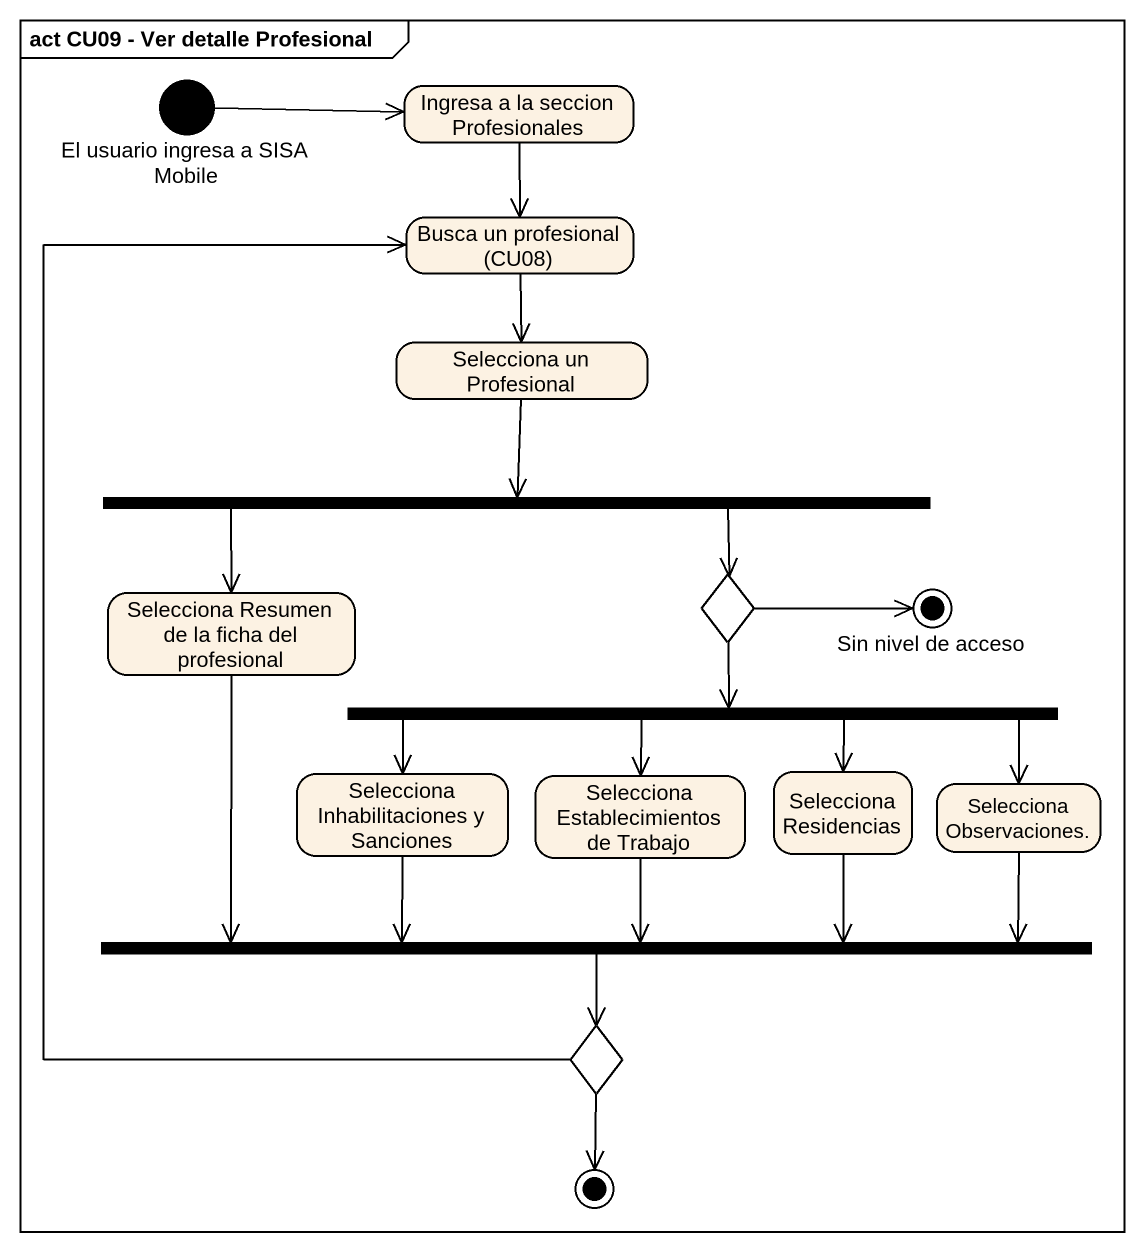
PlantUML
@startuml
mainframe act CU09 - Ver detalle Profesional
hide empty description
state "El usuario ingresa a SISA Mobile" as El_usuario_ingresa_a_SISA <<start>>
state "Ingresa a la seccion Profesionales" as Ingresa_a_la_seccion
state "Busca un profesional (CU08)" as Busca_un_profesional_CU08
state "Selecciona un Profesional" as Selecciona_un_Profesional
state fork1 <<fork>>
state "Selecciona Resumen de la ficha del profesional" as Selecciona_Resumen_de_la
state choice1 <<choice>>
state "Sin nivel de acceso" as Sin_nivel_de_acceso <<end>>
state fork2 <<fork>>
state "Selecciona Inhabilitaciones y Sanciones" as Selecciona_Inhabilitaciones
state "Selecciona Establecimientos de Trabajo" as Selecciona_Establecimientos
state "Selecciona Residencias" as Selecciona_Residencias
state "Selecciona Observaciones." as Selecciona_Observaciones
state fork3 <<join>>
state choice2 <<choice>>
state final1 <<end>>
El_usuario_ingresa_a_SISA -right-> Ingresa_a_la_seccion
Ingresa_a_la_seccion --> Busca_un_profesional_CU08
Busca_un_profesional_CU08 --> Selecciona_un_Profesional
Selecciona_un_Profesional --> fork1
fork1 -left-> Selecciona_Resumen_de_la
fork1 -right-> choice1
Selecciona_Resumen_de_la --> fork3
choice1 -right-> Sin_nivel_de_acceso
choice1 --> fork2
fork2 -left-> Selecciona_Inhabilitaciones
fork2 --> Selecciona_Establecimientos
fork2 --> Selecciona_Residencias
fork2 -right-> Selecciona_Observaciones
Selecciona_Inhabilitaciones --> fork3
Selecciona_Establecimientos --> fork3
Selecciona_Residencias -left-> fork3
Selecciona_Observaciones -left-> fork3
fork3 --> choice2
choice2 -up-> Busca_un_profesional_CU08
choice2 --> final1
@enduml
